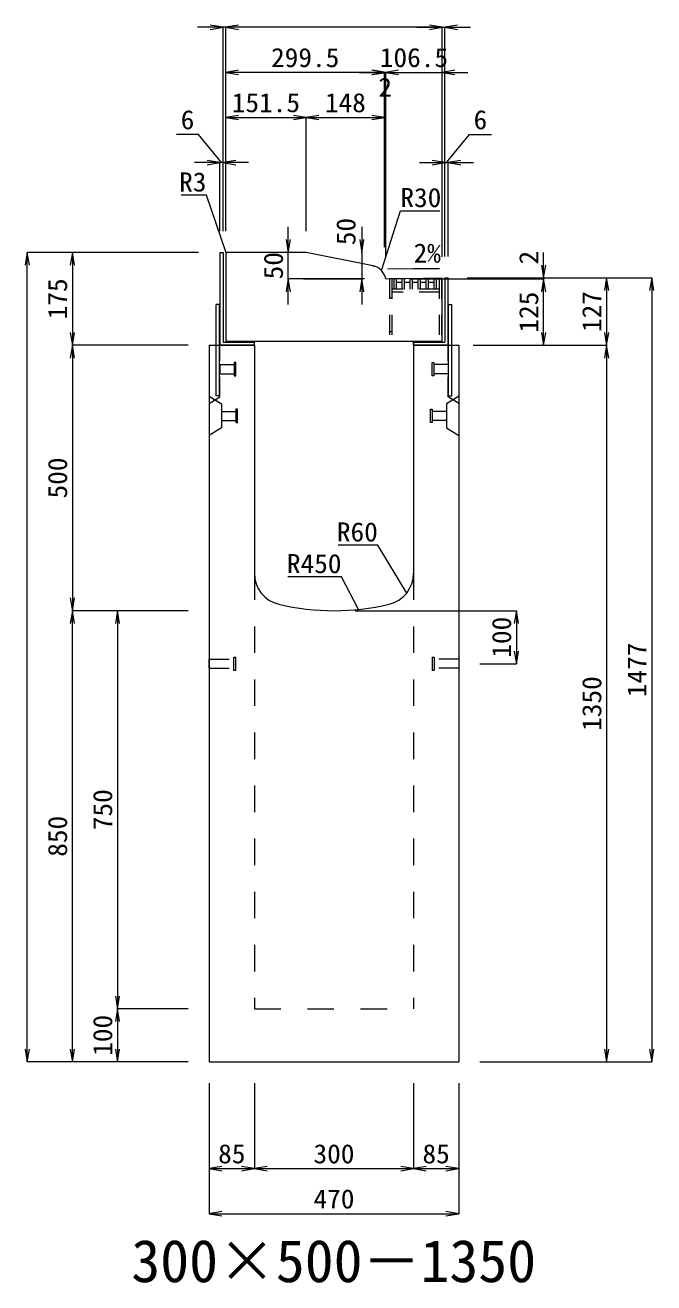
# Model space of a CAD drawing. Units: millimetres at full size. Extents: x -1809 to 57027, y -20349 to 17321.
# Drawn here: x 12318 to 13503, y -12412 to -10043 of the extents above; entities that cross this region are included whole.
import ezdxf
from ezdxf.enums import TextEntityAlignment as Align

# ---------------------------------------------------------------- set-up
doc = ezdxf.new("R2010")
doc.units = ezdxf.units.MM
doc.header["$LTSCALE"] = 50
for name, pattern in [('USER1', [2, 1, -1]), ('USER2', [1.35, 0.75, -0.6]), ('USER3', [1.35, 0.75, -0.6])]:
    doc.linetypes.add(name, pattern=pattern)
for name, color, linetype, lineweight in [('インサート', 3, 'USER2', 9), ('受枠', 3, 'Continuous', 5), ('寸法線', 7, 'Continuous', 13), ('引出線', 4, 'Continuous', 13), ('本体', 2, 'Continuous', 13), ('補助線', 8, 'Continuous', 13), ('ｸﾞﾚｰﾁﾝｸﾞ', 7, 'USER3', 9)]:
    doc.layers.add(name, color=color, linetype=linetype, lineweight=lineweight)
doc.layers.add('文字', color=7, linetype='Continuous')
doc.styles.add('ＭＳ 明朝', font='')
doc.styles.get('ＭＳ 明朝').set_extended_font_data('MS Mincho')

# ---------------------------------------------------------------- blocks, each defined once
blk = doc.blocks.new('open_arrow')
at = {"color": 0, "linetype": 'Continuous', "lineweight": -2}
blk.add_lwpolyline([(7.5, 1.25), (0, 0), (7.5, -1.25)], dxfattribs=at)

msp = doc.modelspace()

# ---------------------------------------------------------------- linework, layer by layer
at = {"layer": 'インサート'}
for p, q in [((12685, -10682.55), (12712, -10682.55)), ((12685, -10682.55), (12685, -10699.55)), ((12715, -10678.55), (12712, -10678.55)), ((12712, -10678.55), (12712, -10703.55)), ((12715, -10703.55), (12715, -10678.55)), ((13085, -10678.55), (13088, -10678.55)), ((13085, -10703.55), (13085, -10678.55)), ((13088, -10678.55), (13088, -10703.55)), ((13115, -10682.55), (13088, -10682.55)), ((13115, -10682.55), (13115, -10699.55)), ((12685, -10699.55), (12712, -10699.55)), ((12712, -10703.55), (12715, -10703.55)), ((13088, -10703.55), (13085, -10703.55)), ((13115, -10699.55), (13088, -10699.55)), ((12688.2, -10770.55), (12715.2, -10770.55)), ((12688.2, -10770.55), (12688.2, -10787.55)), ((12718.2, -10766.55), (12715.2, -10766.55)), ((12715.2, -10766.55), (12715.2, -10791.55)), ((12718.2, -10791.55), (12718.2, -10766.55)), ((13081.8, -10766.55), (13084.8, -10766.55)), ((13081.8, -10791.55), (13081.8, -10766.55)), ((13084.8, -10766.55), (13084.8, -10791.55)), ((13111.8, -10770.55), (13084.8, -10770.55)), ((13111.8, -10770.55), (13111.8, -10787.55)), ((12688.2, -10787.55), (12715.2, -10787.55)), ((12715.2, -10791.55), (12718.2, -10791.55)), ((13084.8, -10791.55), (13081.8, -10791.55)), ((13111.8, -10787.55), (13084.8, -10787.55)), ((12665, -11237.55), (12711, -11237.55)), ((12665, -11254.55), (12665, -11237.55)), ((12665, -11254.55), (12711, -11254.55)), ((12711, -11258.55), (12711, -11233.55)), ((12711, -11233.55), (12715, -11233.55)), ((12715, -11258.55), (12715, -11233.55)), ((13085, -11233.55), (13089, -11233.55)), ((13085, -11233.55), (13085, -11258.55)), ((13089, -11233.55), (13089, -11258.55)), ((13135, -11237.55), (13089, -11237.55)), ((13135, -11254.55), (13089, -11254.55)), ((13135, -11237.55), (13135, -11254.55)), ((12715, -11258.55), (12711, -11258.55)), ((13089, -11258.55), (13085, -11258.55))]:
    msp.add_line(p, q, dxfattribs=at)
at = {"layer": '受枠'}
for p, q in [((12685, -10471.05), (12685, -10646.05)), ((12685, -10471.05), (12691, -10471.05)), ((12685, -10471.05), (12691, -10471.05)), ((12691, -10471.05), (12691, -10640.05)), ((13109, -10519.06), (13109, -10640.05)), ((13109, -10519.06), (13115, -10519.06)), ((13115, -10646.05), (13115, -10519.06)), ((12678, -10741.05), (12678, -10569.06)), ((12684, -10569.06), (12678, -10569.06)), ((12684, -10741.05), (12684, -10569.06)), ((13116, -10741.05), (13116, -10569.06)), ((13116, -10569.06), (13122, -10569.06)), ((13122, -10741.05), (13122, -10569.06)), ((12750, -10646.05), (12685, -10646.05)), ((12691, -10640.05), (12750, -10640.05)), ((12750, -10646.05), (12750, -10640.05)), ((13050, -10640.05), (13050, -10646.05)), ((13050, -10640.05), (13109, -10640.05)), ((13050, -10646.05), (13050, -10640.05)), ((13115, -10646.05), (13050, -10646.05)), ((12684, -10741.05), (12678, -10741.05)), ((13116, -10741.05), (13122, -10741.05))]:
    msp.add_line(p, q, dxfattribs=at)
at = {"layer": '寸法線'}
for p, q in [((12744, -10046.93), (12643, -10046.93)), ((12691, -10431.03), (12691, -10046.93)), ((12696, -10431.03), (12696, -10046.93)), ((13104, -10046.93), (12696, -10046.93)), ((12696, -10431.03), (12696, -10046.93)), ((13056, -10046.93), (13157, -10046.93)), ((13104, -10479.23), (13104, -10046.93)), ((13104, -10479.23), (13104, -10046.93)), ((13109, -10479.04), (13109, -10046.93)), ((12995.51, -10131.93), (12696, -10131.93)), ((12696, -10431.03), (12696, -10131.93)), ((12947.51, -10131.93), (13045.44, -10131.93)), ((12949.44, -10131.93), (13152, -10131.93)), ((12995.51, -10461.09), (12995.51, -10131.93)), ((12995.51, -10461.09), (12995.51, -10131.93)), ((12997.44, -10481.08), (12997.44, -10131.93)), ((12997.44, -10481.08), (12997.44, -10131.93)), ((13104, -10479.23), (13104, -10131.93)), ((12696, -10216.93), (12847.5, -10216.93)), ((12696, -10431.03), (12696, -10216.93)), ((12847.5, -10431.03), (12847.5, -10216.93)), ((12847.5, -10216.93), (12995.51, -10216.93)), ((12847.5, -10431.03), (12847.5, -10216.93)), ((12995.51, -10461.09), (12995.51, -10216.93)), ((12644.67, -10249.13), (12603.44, -10249.13)), ((12688, -10301.93), (12644.67, -10249.13)), ((13112, -10301.93), (13155.33, -10249.13)), ((13155.33, -10249.13), (13196.56, -10249.13)), ((12739, -10301.93), (12637, -10301.93)), ((12685, -10431.03), (12685, -10301.93)), ((12691, -10431.03), (12691, -10301.93)), ((13061, -10301.93), (13163, -10301.93)), ((13109, -10479.04), (13109, -10301.93)), ((13115, -10479.04), (13115, -10301.93)), ((12813.83, -10569.11), (12813.83, -10423.05)), ((12952.5, -10423.05), (12952.5, -10569.05)), ((12322.06, -11996.05), (12322.06, -10471.05)), ((12644.98, -10471.05), (12322.06, -10471.05)), ((12407.06, -10471.05), (12407.06, -10646.05)), ((12644.98, -10471.05), (12407.06, -10471.05)), ((12813.83, -10471.05), (12807.48, -10471.05)), ((13294.94, -10569.1), (13294.94, -10471.25)), ((13151.02, -10519.25), (13294.94, -10519.25)), ((13155.02, -10519.06), (13413.78, -10519.06)), ((13155.02, -10519.06), (13498.78, -10519.06)), ((13413.78, -10519.06), (13413.78, -10646.05)), ((13498.78, -10519.06), (13498.78, -11996.05)), ((12957.42, -10521.11), (12813.83, -10521.11)), ((12842.59, -10521.05), (12952.5, -10521.05)), ((13044.46, -10521.1), (13294.94, -10521.1)), ((13044.46, -10521.1), (13294.94, -10521.1)), ((13294.94, -10646.05), (13294.94, -10521.1)), ((12624.98, -10646.05), (12407.06, -10646.05)), ((12407.06, -10646.05), (12407.06, -11146.05)), ((12624.98, -10646.05), (12407.06, -10646.05)), ((13162.02, -10646.05), (13294.94, -10646.05)), ((13175.02, -10646.05), (13413.78, -10646.05)), ((13175.02, -10646.05), (13413.78, -10646.05)), ((13413.78, -10646.05), (13413.78, -11996.05)), ((12624.98, -11146.05), (12407.06, -11146.05)), ((12407.06, -11996.05), (12407.06, -11146.05)), ((12624.98, -11146.05), (12407.06, -11146.05)), ((12492.06, -11146.05), (12492.06, -11896.05)), ((12624.98, -11146.05), (12492.06, -11146.05)), ((12940.02, -11146.05), (13243.78, -11146.05)), ((13243.78, -11146.05), (13243.78, -11246.05)), ((13175.02, -11246.05), (13243.78, -11246.05)), ((12624.98, -11896.05), (12492.06, -11896.05)), ((12492.06, -11896.05), (12492.06, -11996.05)), ((12624.98, -11896.05), (12492.06, -11896.05)), ((12624.98, -11996.05), (12322.06, -11996.05)), ((12624.98, -11996.05), (12407.06, -11996.05)), ((12624.98, -11996.05), (12492.06, -11996.05)), ((13175.02, -11996.05), (13413.78, -11996.05)), ((13175.02, -11996.05), (13498.78, -11996.05)), ((12665, -12036.07), (12665, -12197.21)), ((12665, -12036.07), (12665, -12282.21)), ((12750, -12036.07), (12750, -12197.21)), ((12750, -12036.07), (12750, -12197.21)), ((13050, -12036.07), (13050, -12197.21)), ((13050, -12036.07), (13050, -12197.21)), ((13135, -12036.07), (13135, -12197.21)), ((13135, -12036.07), (13135, -12282.21)), ((12665, -12197.21), (12750, -12197.21)), ((12750, -12197.21), (13050, -12197.21)), ((13050, -12197.21), (13135, -12197.21)), ((12665, -12282.21), (13135, -12282.21))]:
    msp.add_line(p, q, dxfattribs=at)
at = {"layer": '引出線'}
for points in [[(12696.88, -10471.93), (12659.65, -10363.53), (12611.92, -10363.53)], [(12989.42, -10505.21), (13025.11, -10392.88), (13099.79, -10392.88)], [(13001.31, -10501.75), (13050.05, -10501.21), (13098.81, -10501.21)], [(13037.07, -11112.74), (12982.66, -11022.84), (12907.98, -11022.84)], [(12946.44, -11143.65), (12914.22, -11082.51), (12813.21, -11082.51)]]:
    msp.add_lwpolyline(points, dxfattribs=at)
at = {"layer": '本体', "lineweight": 20}
for p, q in [((12847.5, -10471.05), (12698.95, -10471.05)), ((12973.81, -10496.66), (12847.5, -10471.05)), ((12696, -10474.05), (12696, -10639.05)), ((12997.44, -10521.1), (13104, -10519.25)), ((13104, -10639.05), (13104, -10519.25)), ((13104, -10639.05), (12696, -10639.05))]:
    msp.add_line(p, q, dxfattribs=at)
at = {"layer": '本体'}
for p, q in [((12665, -10646.05), (12665, -11996.05)), ((12665, -10646.05), (12750, -10646.05)), ((12750, -10646.05), (12750, -11075.53)), ((13050, -10646.05), (13050, -11075.53)), ((13050, -10646.05), (13135, -10646.05)), ((13135, -10646.05), (13135, -11996.05)), ((12665, -11996.05), (13135, -11996.05))]:
    msp.add_line(p, q, dxfattribs=at)
at = {"layer": '本体', "linetype": 'USER2', "lineweight": 9}
for p, q in [((12685, -10743.05), (12685, -10646.05)), ((13115, -10743.05), (13115, -10646.05)), ((12665, -10755.55), (12685, -10743.05)), ((13135, -10755.55), (13115, -10743.05))]:
    msp.add_line(p, q, dxfattribs=at)
at = {"layer": '本体', "lineweight": 9}
for p, q in [((12665, -10742.05), (12688.2, -10756.55)), ((12688.2, -10756.55), (12688.2, -10801.55)), ((13134.58, -10742.31), (13111.8, -10756.55)), ((13111.8, -10756.55), (13111.8, -10801.55)), ((12688.2, -10801.55), (12665, -10816.05)), ((13111.8, -10801.55), (13135, -10816.05))]:
    msp.add_line(p, q, dxfattribs=at)
at = {"layer": '本体', "linetype": 'USER1', "lineweight": 15}
for p, q in [((12750, -11075.53), (12750, -11896.05)), ((13050, -11075.53), (13050, -11896.05)), ((12750, -11896.05), (13050, -11896.05))]:
    msp.add_line(p, q, dxfattribs=at)
at = {"layer": '本体', "lineweight": 20}
for centre, radius, start, end in [((12699, -10474.05), 3, 90, 180), ((12967.85, -10526.06), 30, 9.51572, 78.54145)]:
    msp.add_arc(centre, radius, start, end, dxfattribs=at)
at = {"layer": '本体'}
for centre, radius, start, end in [((12810, -11075.53), 60, 180, 256.65764), ((12990, -11075.53), 60, 283.34236, 0), ((12900, -10696.05), 450, 256.65764, 283.34236)]:
    msp.add_arc(centre, radius, start, end, dxfattribs=at)
at = {"layer": '補助線'}
msp.add_line((12973.82, -10496.71), (12975.55, -10497.06), dxfattribs=at)
at = {"layer": 'ｸﾞﾚｰﾁﾝｸﾞ', "linetype": 'USER2', "lineweight": 5}
for p, q in [((13102.5, -10521.05), (13004.5, -10521.05)), ((13004.5, -10521.05), (13004.5, -10639.05)), ((13009, -10521.05), (13009, -10639.05)), ((13098, -10540.05), (13009, -10540.05)), ((13013.5, -10540.05), (13013.5, -10521.05)), ((13018, -10540.05), (13018, -10521.05)), ((13018, -10527.05), (13028.6, -10527.05)), ((13028.6, -10540.05), (13028.6, -10521.05)), ((13033.1, -10540.05), (13033.1, -10521.05)), ((13033.1, -10527.05), (13043.7, -10527.05)), ((13043.7, -10540.05), (13043.7, -10521.05)), ((13048.2, -10540.05), (13048.2, -10521.05)), ((13048.2, -10527.05), (13058.8, -10527.05)), ((13058.8, -10540.05), (13058.8, -10521.05)), ((13063.3, -10540.05), (13063.3, -10521.05)), ((13063.3, -10527.05), (13073.9, -10527.05)), ((13073.9, -10540.05), (13073.9, -10521.05)), ((13078.4, -10540.05), (13078.4, -10521.05)), ((13078.4, -10527.05), (13089, -10527.05)), ((13089, -10540.05), (13089, -10521.05)), ((13093.5, -10540.05), (13093.5, -10521.05)), ((13098, -10521.05), (13098, -10639.05)), ((13102.5, -10521.05), (13102.5, -10639.05)), ((13009, -10557.55), (13004.5, -10557.55)), ((13098, -10546.05), (13009, -10546.05)), ((13009, -10620.55), (13004.5, -10620.55))]:
    msp.add_line(p, q, dxfattribs=at)

# ---------------------------------------------------------------- block references
at = {"layer": '寸法線', "xscale": 3.2, "yscale": 3.2}
for p, rotation in [((12691, -10046.93), 180), ((13104, -10046.93), 180), ((13104, -10046.93), 180), ((12995.51, -10131.93), 180), ((12995.51, -10131.93), 180), ((12997.44, -10131.93), 180), ((12847.5, -10216.93), 180), ((12995.51, -10216.93), 180), ((12685, -10301.93), 180), ((13109, -10301.93), 180), ((12813.83, -10471.05), 90), ((12952.5, -10471.05), 90), ((12322.06, -10471.05), 270), ((12407.06, -10471.05), 270), ((13294.94, -10519.25), 90), ((13413.78, -10519.06), 270), ((13498.78, -10519.06), 270), ((12813.83, -10521.11), 270), ((12952.5, -10521.05), 270), ((13294.94, -10521.1), 270), ((13294.94, -10521.1), 270), ((12407.06, -10646.05), 90), ((13294.94, -10646.05), 90), ((13413.78, -10646.05), 90), ((12407.06, -10646.05), 270), ((13413.78, -10646.05), 270), ((12407.06, -11146.05), 90), ((12407.06, -11146.05), 270), ((12492.06, -11146.05), 270), ((13243.78, -11146.05), 270), ((13243.78, -11246.05), 90), ((12492.06, -11896.05), 90), ((12492.06, -11896.05), 270), ((12322.06, -11996.05), 90), ((12407.06, -11996.05), 90), ((12492.06, -11996.05), 90), ((13413.78, -11996.05), 90), ((13498.78, -11996.05), 90), ((12750, -12197.21), 180), ((13050, -12197.21), 180), ((13135, -12197.21), 180), ((13135, -12282.21), 180)]:
    msp.add_blockref('open_arrow', p, dxfattribs=dict(at, rotation=rotation))
for p in [(12696, -10046.93), (12696, -10046.93), (13109, -10046.93), (12696, -10131.93), (12997.44, -10131.93), (13104, -10131.93), (12696, -10216.93), (12847.5, -10216.93), (12691, -10301.93), (13115, -10301.93), (12665, -12197.21), (12750, -12197.21), (13050, -12197.21), (12665, -12282.21)]:
    msp.add_blockref('open_arrow', p, dxfattribs=at)
at = {"layer": '引出線', "xscale": 0.0533, "yscale": 0.0533}
for p, rotation in [((12696.88, -10471.93), 109), ((12989.42, -10505.21), 72.4), ((13001.31, -10501.75), 0.6), ((13037.07, -11112.74), 121.2), ((12946.44, -11143.65), 117.8)]:
    msp.add_blockref('open_arrow', p, dxfattribs=dict(at, rotation=rotation))

# ---------------------------------------------------------------- texts
at = {"layer": '寸法線', "style": 'ＭＳ 明朝', "width": 1.05}
for s, p in [('299.5', (12845.75, -10103.91)), ('106.5', (13050.72, -10103.91)), ('2', (12996.47, -10159.95)), ('151.5', (12771.75, -10188.91)), ('148', (12921.5, -10188.91)), ('6', (12624.05, -10221.11)), ('6', (13175.95, -10221.11)), ('85', (12707.5, -12169.19)), ('300', (12900, -12169.19)), ('85', (13092.5, -12169.19)), ('470', (12900, -12254.19))]:
    msp.add_text(s, height=36.03, dxfattribs=at).set_placement(p, align=Align.MIDDLE_CENTER)
for s, p in [('50', (12922.5, -10431.79)), ('2', (13266.92, -10480.99)), ('50', (12785.81, -10496.08)), ('175', (12379.04, -10558.55)), ('125', (13266.92, -10583.58)), ('127', (13385.76, -10582.56)), ('500', (12379.04, -10896.05)), ('100', (13215.76, -11196.05)), ('1477', (13470.76, -11257.56)), ('1350', (13385.76, -11321.05)), ('750', (12464.04, -11521.05)), ('850', (12379.04, -11571.05)), ('100', (12464.04, -11946.05))]:
    msp.add_text(s, height=36.03, rotation=90, dxfattribs=at).set_placement(p, align=Align.MIDDLE_CENTER)
at = {"layer": '引出線', "style": 'ＭＳ 明朝', "width": 1.05}
for s, p in [('R3', (12659.65, -10320.33)), ('R60', (12982.66, -10979.64)), ('R450', (12914.22, -11039.31))]:
    msp.add_text(s, height=36.03, dxfattribs=at).set_placement(p, align=Align.TOP_RIGHT)
for s, p in [('R30', (13025.11, -10349.68)), ('2%', (13050.05, -10454.3))]:
    msp.add_text(s, height=36.03, dxfattribs=at).set_placement(p, align=Align.TOP_LEFT)
at = {"layer": '文字', "style": 'ＭＳ 明朝'}
msp.add_text('300×500－1350', height=80.06, dxfattribs=at).set_placement((12899.52, -12371.03), align=Align.MIDDLE_CENTER)

doc.saveas('drawing.dxf')
